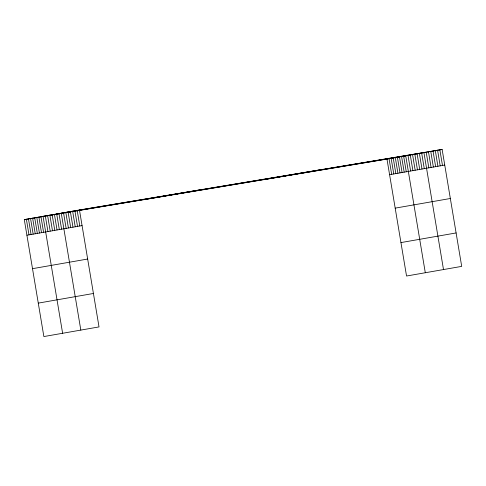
<?xml version="1.0" encoding="UTF-8"?>
<svg xmlns="http://www.w3.org/2000/svg" width="486" height="486" viewBox="0 0 486 486"><rect width="100%" height="100%" fill="white"/><g stroke="black" fill="none" stroke-linecap="round" stroke-linejoin="round"><path stroke-width="0.73" d="M79.455 209.982L99.023 326.914L43.868 336.555L24.3 219.623L79.455 209.982L442.132 149.445L461.7 266.377L406.545 276.018L386.978 159.086L442.132 149.445M143.984 199.643L199.139 190.008M267.294 179.061L322.449 169.426M26.912 235.236L82.067 225.601M389.596 174.705L444.745 165.064M32.507 268.673L87.662 259.032M395.191 208.136L450.34 198.501M38.273 303.118L93.427 293.477M400.95 242.581L456.105 232.946M24.3 219.623L386.978 159.086M439.86 149.846L442.473 165.459M437.582 150.241L440.195 165.86M435.31 150.642L437.922 166.255M433.032 151.037L435.644 166.655M430.76 151.438L433.372 167.05M428.482 151.832L431.094 167.451M426.21 152.233L428.822 167.846M443.499 269.56L423.932 152.628L61.254 213.166L80.822 330.091M421.66 153.029L424.272 168.642M419.382 153.424L421.994 169.043M417.11 153.819L419.722 169.438M414.831 154.22L417.444 169.833M412.559 154.615L415.172 170.234M410.281 155.016L412.893 170.629M408.009 155.411L410.621 171.029M425.299 272.743L405.731 155.812L43.054 216.343L62.621 333.275M403.647 156.176L406.26 171.789M401.564 156.541L404.176 172.153M399.48 156.905L402.092 172.518M397.396 157.264L400.008 172.882M395.312 157.628L397.925 173.247M393.229 157.993L395.847 173.611M391.145 158.357L393.763 173.976M389.061 158.722L391.68 174.34M77.177 210.377L79.789 225.996M74.905 210.778L77.517 226.391M72.627 211.173L75.239 226.792M70.355 211.574L72.967 227.187M68.076 211.969L70.689 227.588M65.804 212.37L68.417 227.983M63.526 212.765L66.139 228.384M58.976 213.561L61.588 229.179M56.704 213.962L59.316 229.574M54.426 214.356L57.038 229.969M52.154 214.751L54.766 230.37M49.876 215.152L52.488 230.765M47.604 215.547L50.216 231.166M45.326 215.948L47.938 231.561M40.97 216.707L43.582 232.326M38.886 217.072L41.498 232.691M36.802 217.436L39.415 233.055M34.719 217.801L37.331 233.414M32.635 218.165L35.247 233.778M30.551 218.53L33.163 234.143M28.467 218.894L31.08 234.507M26.384 219.259L28.996 234.872"/></g></svg>
